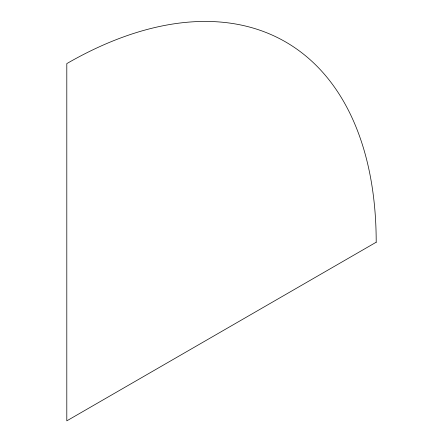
<?xml version="1.0" encoding="UTF-8"?>
<svg xmlns="http://www.w3.org/2000/svg" width="443" height="443" viewBox="0 0 443 443"><rect width="100%" height="100%" fill="white"/><g stroke="black" fill="none" stroke-linecap="round" stroke-linejoin="round"><path stroke-width="0.66" d="M376.196 242.227L66.804 420.85L66.804 63.598A437.54 252.615 -60 0 1 376.196 242.227"/></g></svg>
